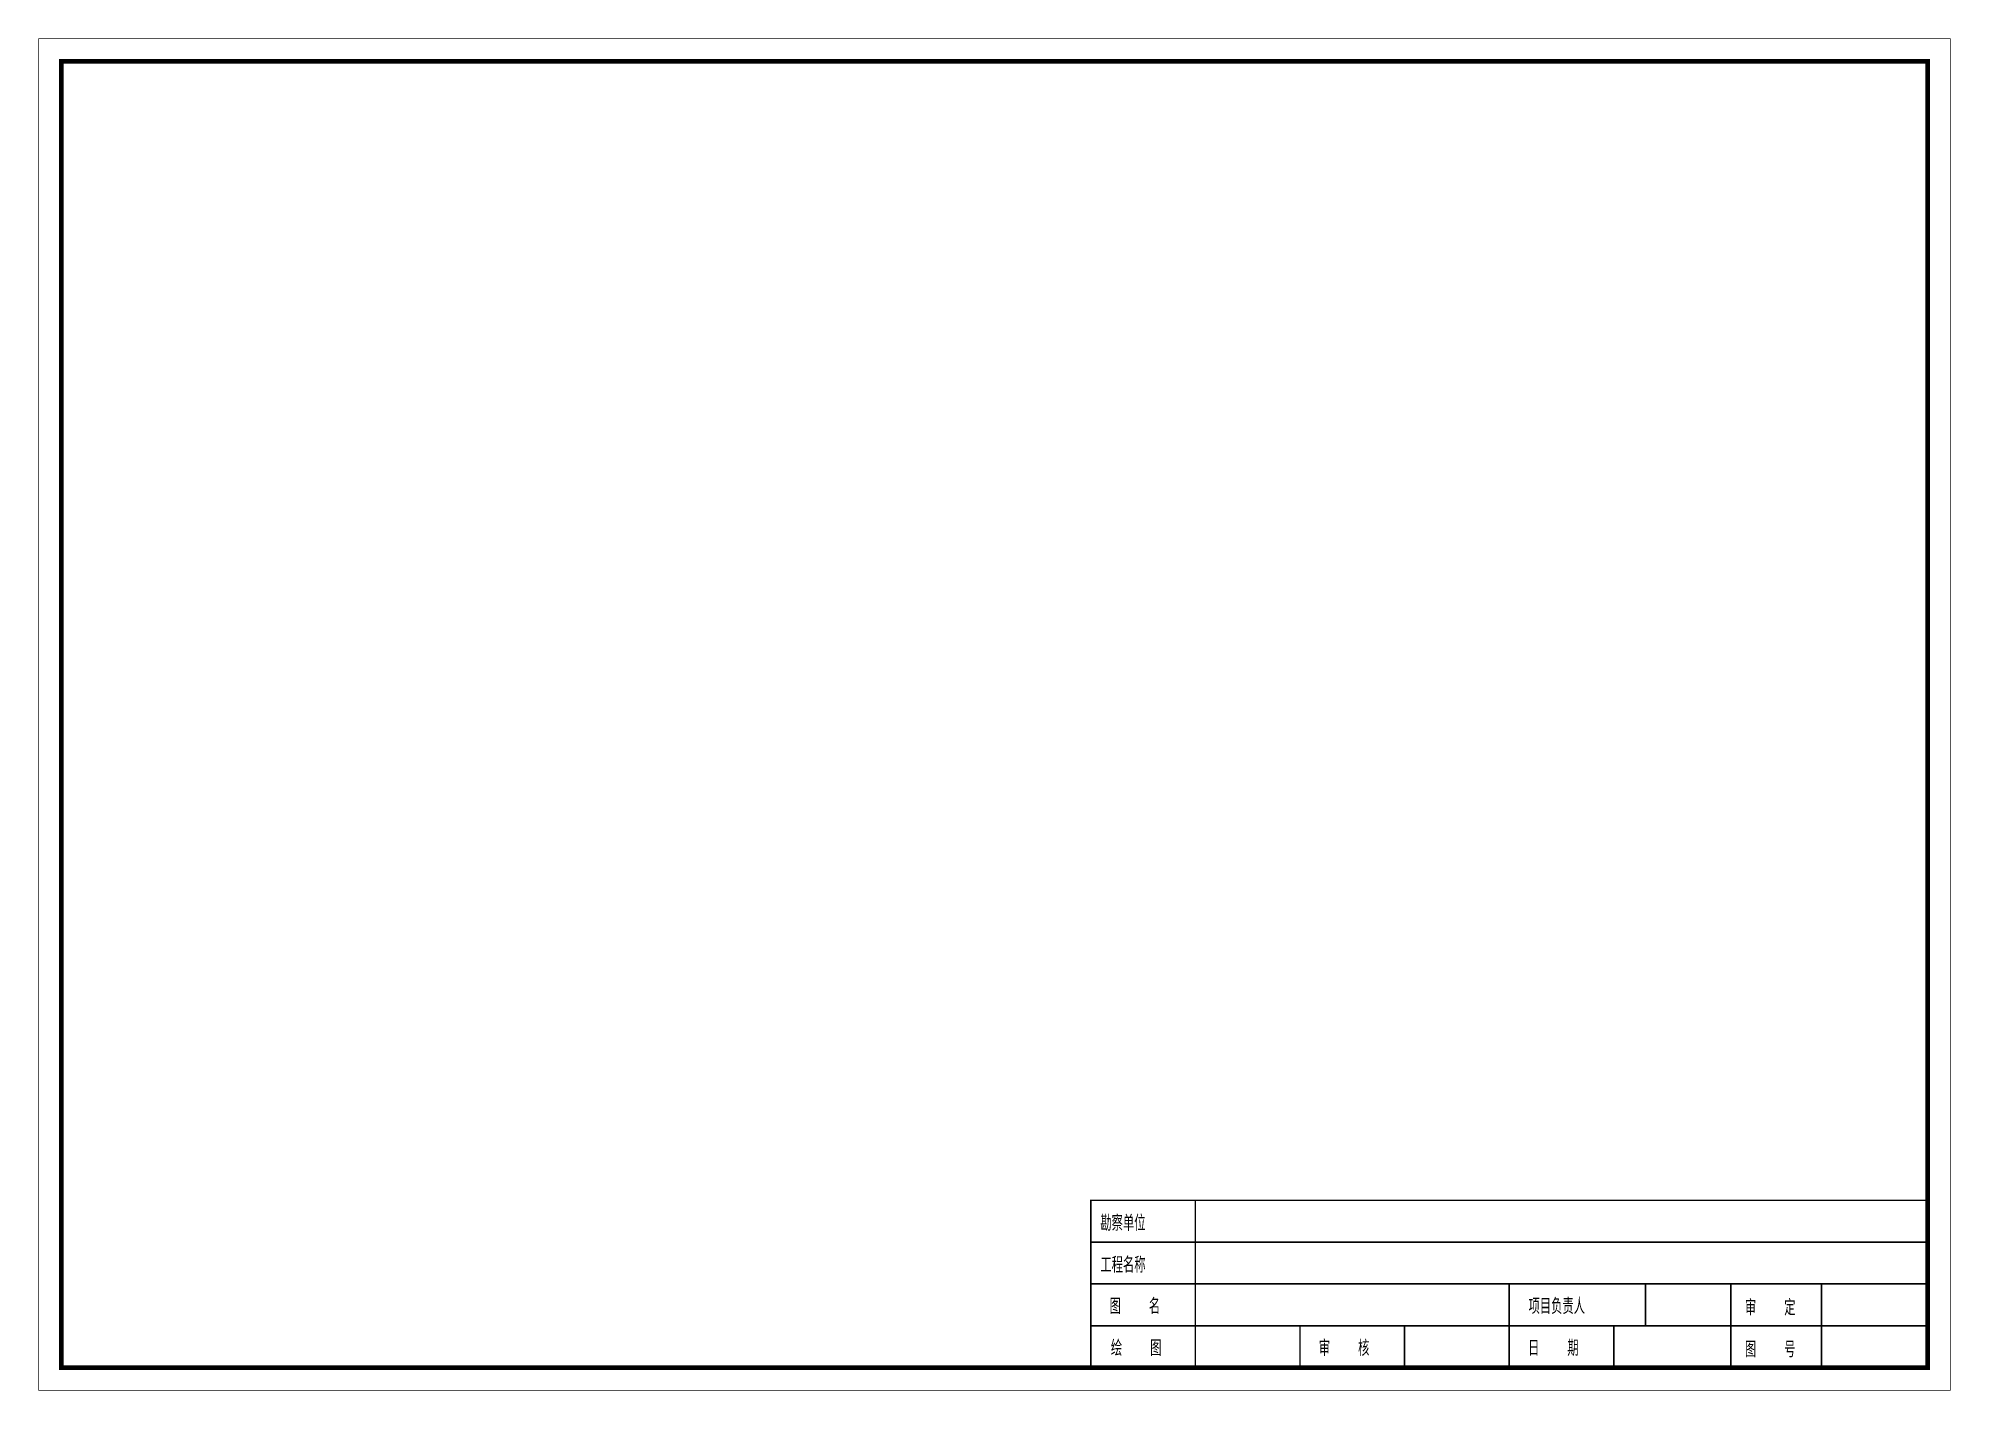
# Model space of a CAD drawing. Header units: millimetres. Extents: x 0 to 420, y 0 to 297.
import ezdxf

# ---------------------------------------------------------------- set-up
doc = ezdxf.new("R2010")
doc.units = ezdxf.units.MM
doc.layers.add('不打印', color=7, linetype='Continuous', plot=False)
doc.layers.add('地质-图框', color=7, linetype='Continuous')
doc.styles.get("Standard").update_dxf_attribs({"font": 'txt', "bigfont": 'gbcbig.shx'})

msp = doc.modelspace()

# ---------------------------------------------------------------- linework, layer by layer
at = {"const_width": 0.345}
for points in [[(231.14, 41.77), (415, 41.77), (415, 5), (231.14, 5), (231.14, 41.77)], [(231.14, 41.77), (415, 41.77), (415, 5), (231.14, 5), (231.14, 41.77)], [(254.12, 5), (254.12, 41.77)], [(231.14, 32.58), (415, 32.58)], [(231.14, 23.39), (415, 23.39)], [(323.07, 23.39), (323.07, 5)], [(353.01, 23.39), (353.01, 14.19)], [(371.75, 23.39), (371.75, 14.19)], [(391.69, 14.19), (391.69, 23.39)], [(231.14, 14.19), (415, 14.19)], [(254.12, 14.19), (415, 14.19)], [(277.11, 14.19), (277.11, 5)], [(300.09, 14.19), (300.09, 5)], [(346.05, 14.19), (346.05, 5)], [(371.75, 14.19), (371.75, 5)], [(391.69, 5), (391.69, 14.19)]]:
    msp.add_lwpolyline(points, dxfattribs=at)
at = {"layer": '不打印', "linetype": 'Continuous', "const_width": 0.15}
msp.add_lwpolyline([(0, 0), (420, 0), (420, 297), (0, 297), (0, 0)], dxfattribs=at)
at = {"layer": '地质-图框', "linetype": 'Continuous', "const_width": 1}
msp.add_lwpolyline([(5, 5), (415, 5), (415, 292), (5, 292), (5, 5), (415, 5)], dxfattribs=at)

# ---------------------------------------------------------------- texts
for s, p in [('勘察单位', (233.25, 35.05)), ('工程名称', (233.25, 25.86)), ('图  名', (235.28, 16.77)), ('项目负责人', (327.32, 16.77)), ('审  定', (374.86, 16.47)), ('绘  图', (235.57, 7.58)), ('审  核', (281.25, 7.58)), ('日  期', (327.21, 7.58)), ('图  号', (374.86, 7.28))]:
    msp.add_text(s, height=3.447).set_placement(p)

doc.saveas('drawing.dxf')
